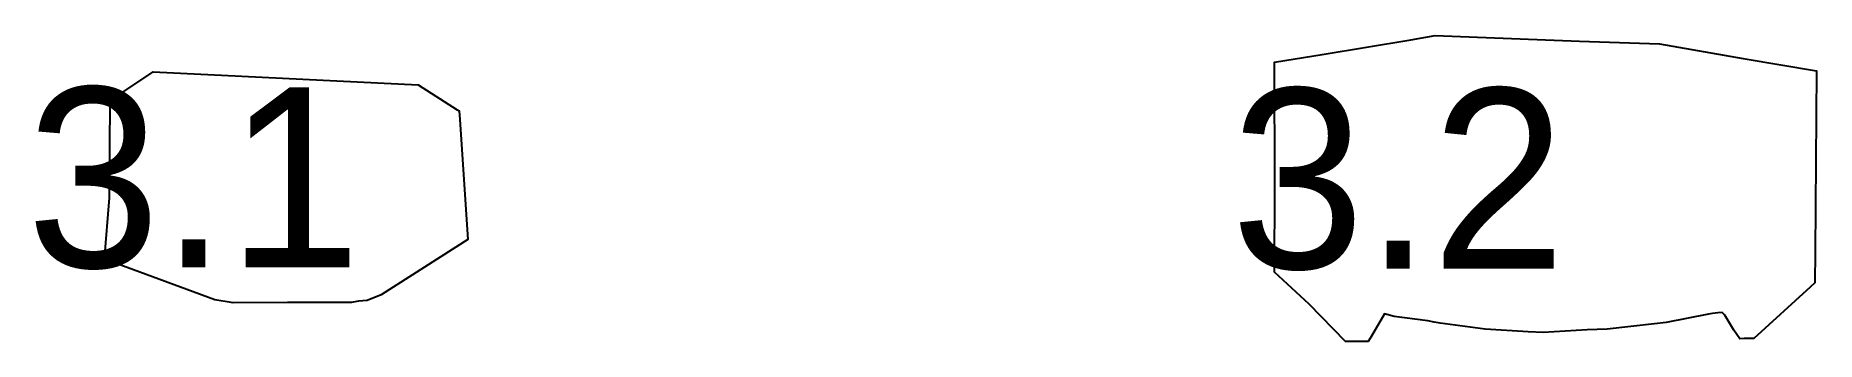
# Model space of a CAD drawing. Extents: x 61.5 to 110.9, y 28.5 to 36.9.
import ezdxf

# ---------------------------------------------------------------- set-up
doc = ezdxf.new("R2010")
doc.units = 0
doc.layers.get('0').update_dxf_attribs({"color": 255, "linetype": 'CONTINUOUS'})

msp = doc.modelspace()

# ---------------------------------------------------------------- linework, layer by layer
at = {"color": 1}
for points in [[(103.306, 28.6985), (102.882, 28.7139), (101.695, 28.7943), (100.446, 28.959), (100.273, 28.9902), (100.1, 29.0251), (99.171, 29.1467), (98.895, 29.217), (98.5374, 28.5965), (98.4448, 28.4538), (98.3213, 28.4537), (97.8129, 28.4531), (96.8051, 29.4903), (95.8456, 30.3746), (95.8506, 32.7593), (95.8441, 36.199), (96.1345, 36.2455), (97.172, 36.4179), (99.6316, 36.8233), (100.307, 36.9404), (104.311, 36.7876), (106.531, 36.7092), (108.856, 36.3026), (110.888, 35.9633), (110.855, 30.9301), (110.849, 30.0787), (110.714, 29.9542), (109.152, 28.5297), (108.884, 28.5285), (108.761, 28.5266), (108.599, 28.7687), (108.348, 29.1845), (108.275, 29.2571), (108.151, 29.2428), (108.006, 29.2265), (107.896, 29.2092), (106.722, 28.9744), (106.39, 28.9382), (105.081, 28.7879), (104.521, 28.7749)], [(70.6579, 29.5907), (70.4112, 29.5651), (70.2231, 29.5351), (70.2087, 29.5321), (70.1932, 29.5308), (70.1511, 29.5309), (68.4444, 29.528), (66.9375, 29.5255), (66.8797, 29.5332), (66.4251, 29.6023), (64.695, 30.2414), (63.3606, 30.7312), (63.5, 32.4411), (63.5212, 35.1347), (63.6609, 35.2283), (63.8987, 35.3922), (64.7119, 35.9366), (67.1776, 35.8151), (72.0671, 35.5776), (73.1559, 34.8822), (73.1795, 34.8685), (73.1875, 34.862), (73.2053, 34.8521), (73.2232, 34.6119), (73.4532, 31.2837), (71.0445, 29.7482)]]:
    msp.add_lwpolyline(points, close=True, dxfattribs=at)

# ---------------------------------------------------------------- texts
for s, p in [('3.1', (61.1956, 30.5056)), ('3.2', (94.6323, 30.4753))]:
    msp.add_text(s, height=5).set_placement(p)

doc.saveas('drawing.dxf')
